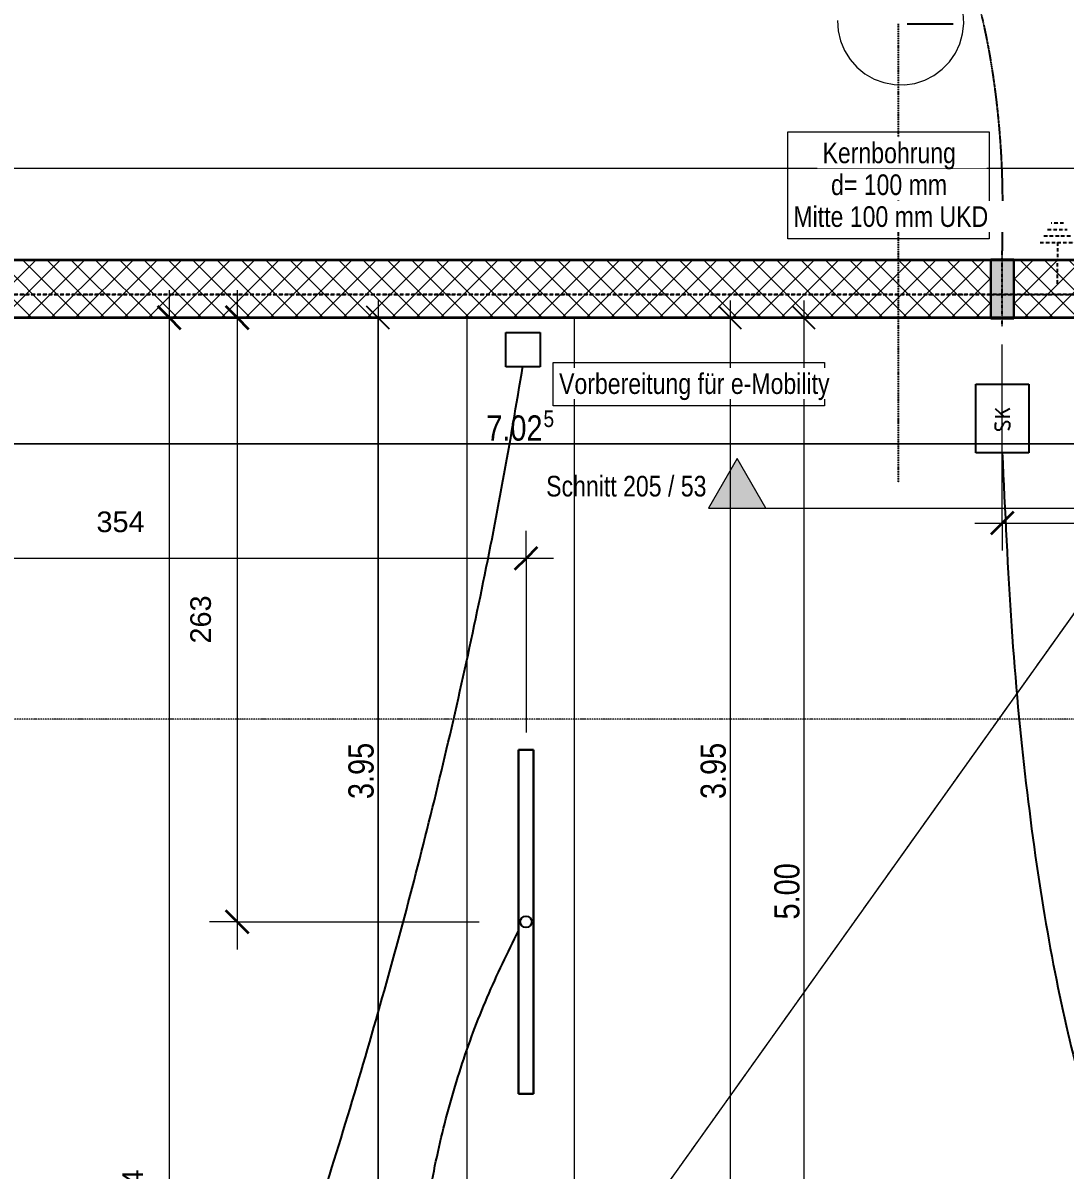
# Model space of a CAD drawing. Header units: millimetres. Extents: x -24363 to 26500, y -21894 to 23000.
# Drawn here: x 4905 to 9449, y 3434 to 8435 of the extents above; entities that cross this region are included whole.
import ezdxf

# ---------------------------------------------------------------- set-up
doc = ezdxf.new("R2010")
doc.units = ezdxf.units.MM
for name, pattern in [('3P_Strichpunkt_1mm', [4, 2, -1, 0, -1]), ('Achse', [25, 15, -5, 0, -5]), ('E_Leitung_Boden', [3, 2, -1]), ('IMPORT-Strich 3_1mm Kanten _3_', [4, 3, -1]), ('IMPORT-Strichpunkt 3_1_1mm Achsen _3_', [5, 3, -1, 0, -1]), ('IMPORT-Strichpunkt 6_2_2mm Schnitt _3_', [10, 6, -2, 0, -2]), ('IMPORT-Unsichtbare Linie _3_', [10000, 0, -10000, 0, 0]), ('Verdeckt 0_75', [1.5, 0.75, -0.75])]:
    doc.linetypes.add(name, pattern=pattern)
for name, color, linetype, lineweight in [('000-2 Kataster Parzellenpunkte', 7, 'Continuous', 5), ('010 Aussenwände Bauteilschraffuren Neu', 7, 'Continuous', 5), ('010 Aussenwände Neu', 7, 'Continuous', 5), ('027 Oberhalb Neu', 7, 'Continuous', 5), ('030 Bodenaufbauten Neu', 7, 'Continuous', 5), ('035 Decken Neu', 7, 'Continuous', 5), ('060 Möbel Einbau Neu', 7, 'Continuous', 5), ('110 Bemassungen Ausführung Neu', 7, 'Continuous', 5), ('200 Schnittlinien', 7, 'Continuous', 5), ('Allgemeine Beschriftungen', 7, 'Continuous', 5), ('Allgemeines Modell', 7, 'Continuous', 5), ('Bemaßungen', 7, 'Continuous', 9), ('Bemaßungen-50', 7, 'Continuous', 9), ('Elektrische Ausstattung', 7, 'Continuous', 5), ('Elektroinstallationen', 7, 'Continuous', 5), ('Geschossdecken', 7, 'Continuous', 5), ('HLS-Bauteile', 7, 'Continuous', 5), ('Kabel', 7, 'Continuous', 5), ('Leuchten', 7, 'Continuous', 5), ('Schnitte', 7, 'Continuous', 9), ('Wände', 7, 'Continuous', 5)]:
    doc.layers.add(name, color=color, linetype=linetype, lineweight=lineweight)
for name, color, linetype, lineweight, true_color in [('5773_100 Untergeschoss_dwg', 7, 'Continuous', 5, 0x767676), ('Detailelemente', 1, 'Continuous', 25, 0xff0000), ('Linien', 7, 'Verdeckt 0_75', 5, 0xc0c0c0)]:
    doc.layers.add(name, color=color, linetype=linetype, lineweight=lineweight, true_color=true_color)
doc.styles.add('Arial Narrow', font='ARIALN.TTF', dxfattribs={"height": 110.000002})
doc.styles.add('Arial Narrow_1', font='ARIALN.TTF', dxfattribs={"height": 72.600002})
doc.styles.add('Arial_5', font='arial.ttf', dxfattribs={"height": 90})
doc.styles.add('Arial_6', font='arial.ttf', dxfattribs={"width": 0.8, "height": 90})
doc.dimstyles.new('Diagonal_-_1_8_mm_Arial', dxfattribs={"dimscale": 304.8, "dimtxt": 91.823346, "dimasz": 0.328084, "dimexe": 0.393701, "dimexo": 0.246063, "dimgap": 0.287073, "dimtad": 1, "dimdec": 0, "dimlfac": 0.1, "dimzin": 0, "dimdsep": 46, "dimtxsty": 'Arial_5', "dimblk1": 'OBLIQUE', "dimblk2": 'OBLIQUE', "dimsah": 1, "dimcen": 0.09, "dimdle": 0.393701, "dimadec": 3, "dimazin": 2, "dimtfac": 1, "dimtdec": 4, "dimtix": 1, "dimtmove": 0, "dimatfit": 3, "dimfxl": 1, "dimtvp": 1, "dimtfill": 1, "dimtolj": 1, "dimtzin": 0, "dimarcsym": 2})

# ---------------------------------------------------------------- blocks, each defined once
blk = doc.blocks.new('DirectShape - Freifläche-001-17037210-UG')
at = {"layer": 'Allgemeines Modell', "color": 251, "true_color": 0x666666}
for q in [(12639.4, 19295.5), (28287.1, 19295.5)]:
    blk.add_line((24060.1, 19295.5), q, dxfattribs=at)
at = {"layer": 'Allgemeines Modell', "color": 253, "true_color": 0xa3a3a3}
for p, q in [((24060.1, 19295.5), (12639.4, 19295.5)), ((28287.1, 19295.5), (24060.1, 19295.5))]:
    blk.add_line(p, q, dxfattribs=at)
blk = doc.blocks.new('DirectShape - Modell_Elektroplaner_002-17024456-UG')
at = {"layer": 'Geschossdecken', "color": 251, "true_color": 0x666666}
blk.add_line((7096.8, -250), (2000, -7400), dxfattribs=at)
blk = doc.blocks.new('DirectShape - Dach-174-17024457-UG')
blk.add_blockref('DirectShape - Modell_Elektroplaner_002-17024456-UG', (0, 0))
blk = doc.blocks.new('DirectShape - Modell_Elektroplaner_002-17025032-UG')
at = {"layer": 'Geschossdecken', "color": 251, "true_color": 0x666666}
blk.add_line((3465.1, 3977.2), (5508, -4562.5), dxfattribs=at)
blk = doc.blocks.new('DirectShape - Dach-173-17025033-UG')
blk.add_blockref('DirectShape - Modell_Elektroplaner_002-17025032-UG', (0, 0))
blk = doc.blocks.new('DirectShape - Modell_Elektroplaner_002-17025010-UG')
at = {"layer": 'Wände', "color": 253, "true_color": 0xa3a3a3}
for p, q in [((22115, 0), (0, 0)), ((0, -250), (22115, -250))]:
    blk.add_line(p, q, dxfattribs=at)
blk = doc.blocks.new('DirectShape - Wand-013-17010258-UG')
blk.add_blockref('DirectShape - Modell_Elektroplaner_002-17025010-UG', (0, 0))
blk = doc.blocks.new('Modell_Elektroplaner_002_ifc-1-UG')
at = {"layer": 'Allgemeines Modell', "color": 251, "lineweight": 5, "true_color": 0x666666, "rotation": 359.999751747052}
blk.add_blockref('DirectShape - Freifläche-001-17037210-UG', (-17702.2, -11895.4), dxfattribs=at)
at = {"layer": 'Geschossdecken', "color": 251, "lineweight": 5, "true_color": 0x666666}
for name, p, rotation in [('DirectShape - Dach-174-17024457-UG', (3310, 7400), 359.999751747052), ('DirectShape - Dach-173-17025033-UG', (10585, 0), 131.0636386928433)]:
    blk.add_blockref(name, p, dxfattribs=dict(at, rotation=rotation))
at = {"layer": 'Wände', "color": 251, "lineweight": 5, "true_color": 0x666666, "rotation": 359.999751747052}
blk.add_blockref('DirectShape - Wand-013-17010258-UG', (-11530, 7400), dxfattribs=at)
blk = doc.blocks.new('tin_LED_Lichtleiste - Lichtleiste LED 150-17546090-UG')
at = {"layer": 'Leuchten', "color": 150, "lineweight": 25, "true_color": 0x007fff}
for p, q in [((750, 32.5), (-750, 32.5)), ((-750, 32.5), (-750, -32.5)), ((-750, 32.5), (750, 32.5)), ((-750, -32.5), (-750, 32.5)), ((750, -32.5), (750, 32.5)), ((750, 32.5), (750, -32.5)), ((-750, -32.5), (750, -32.5)), ((750, -32.5), (-750, -32.5))]:
    blk.add_line(p, q, dxfattribs=at)
blk.add_circle((0, 0), 25, dxfattribs=at)
blk = doc.blocks.new('tin_Abzweigdose_Flaeche_Decke - 115x115x115-V12-UG')
at = {"layer": 'Detailelemente'}
for p, q in [((-75, 75), (75, 75)), ((-75, -75), (-75, 75)), ((75, 75), (75, -75)), ((75, -75), (-75, -75))]:
    blk.add_line(p, q, dxfattribs=at)
blk = doc.blocks.new('tin_Erdung Wand - Erdung Wand-18182667-UG')
at = {"layer": 'Elektroinstallationen', "color": 1, "linetype": 'Achse', "lineweight": 25, "true_color": 0xff0000}
for p, q in [((26.5, 264.5), (-26.5, 264.5)), ((-58.8, 208.5), (58.8, 208.5)), ((-42.7, 236.5), (42.7, 236.5)), ((-75, 180.5), (75, 180.5)), ((0, 180.5), (0, 102.5)), ((0, 0), (0, 102.5))]:
    blk.add_line(p, q, dxfattribs=at)
blk = doc.blocks.new('tin_Bohrung_Wand - Wandbohrung-18269977-UG')
at = {"layer": 'HLS-Bauteile', "linetype": 'Verdeckt 0_75', "lineweight": 25, "true_color": 0x7f3f00}
blk.add_hatch(color=36, dxfattribs=at).paths.add_polyline_path([(25, 130), (-50, 130), (-50, -130), (50, -130), (50, 130), (35.4, 130)])
at = {"layer": 'Detailelemente', "color": 7, "linetype": '3P_Strichpunkt_1mm'}
blk.add_line((0, 162.5), (0, -162.5), dxfattribs=at)
at = {"layer": 'Detailelemente', "color": 7}
for p, q in [((-50, 130), (50, 130)), ((-50, -130), (-50, 130)), ((50, 130), (50, -130)), ((50, -130), (-50, -130))]:
    blk.add_line(p, q, dxfattribs=at)
at = {"layer": 'HLS-Bauteile', "lineweight": 25}
for p, q in [((-50, 130), (-50, -130)), ((50, -130), (50, 130))]:
    blk.add_line(p, q, dxfattribs=at)
at = {"layer": 'HLS-Bauteile', "lineweight": 25, "flags": 128}
for points in [[(-50, 130), (-48.3, 130), (-43.3, 130), (-35.4, 130), (-25, 130), (-12.9, 130), (0, 130), (12.9, 130), (25, 130), (35.4, 130), (43.3, 130), (48.3, 130), (50, 130)], [(50, -130), (48.3, -130), (43.3, -130), (35.4, -130), (25, -130), (12.9, -130), (0, -130), (-12.9, -130), (-25, -130), (-35.4, -130), (-43.3, -130), (-48.3, -130), (-50, -130)]]:
    blk.add_lwpolyline(points, dxfattribs=at)
blk = doc.blocks.new('tin_Schlaufdose_Flaeche_Decke - 250x180x120-V21-UG')
at = {"layer": 'Elektrische Ausstattung', "color": 190, "lineweight": 25, "true_color": 0x7700ff}
for p, q in [((-150, 115), (150, 115)), ((-150, -115), (-150, 115)), ((150, 115), (150, -115)), ((-42.1, 4.1), (-20.9, -6.5)), ((7.5, -33.3), (7.5, 31.4)), ((43.5, 31.4), (7.5, -8.1)), ((21.4, 7.1), (43.9, -33.3)), ((150, -115), (-150, -115))]:
    blk.add_line(p, q, dxfattribs=at)
for centre, radius, start, end in [((-35.5, 17), 14.5, 166.68, 242.9494), ((-35.5, 17), 14.4, 90.7712, 166.8059), ((-36, -17.5), 48.9, 67.8956, 89.5956), ((-26.8, 7.6), 40.9, 235.4315, 268.5193), ((-28.4, -18.9), 14.4, 272.5015, 346.8059), ((-28.5, -18.8), 14.5, 346.6801, 58.2226)]:
    blk.add_arc(centre, radius, start, end, dxfattribs=at)
blk = doc.blocks.new('tin_Fundamenterder_Horizontal_P1_P2 - Banderder verzinkt 50mm2-18180869-UG')
at = {"layer": 'Elektroinstallationen', "color": 1, "linetype": 'Achse', "lineweight": 25, "true_color": 0xff0000}
for p, q in [((0, 0), (1360, 0)), ((1460, 0), (22246.9, 0))]:
    blk.add_line(p, q, dxfattribs=at)
at = {"layer": 'Linien', "color": 1, "linetype": 'Achse', "lineweight": 25, "true_color": 0xff0000}
blk.add_line((1360.1, 0), (1460, 0), dxfattribs=at)
blk = doc.blocks.new('tin_Fundamenterder_Horizontal_P1_P2 - Banderder verzinkt 50mm2-18184421-UG')
at = {"layer": 'Elektroinstallationen', "color": 1, "linetype": 'Achse', "lineweight": 25, "true_color": 0xff0000}
for p, q in [((0, 0), (5715, 0)), ((5815, 0), (7280, 0))]:
    blk.add_line(p, q, dxfattribs=at)
at = {"layer": 'Linien', "color": 1, "linetype": 'Achse', "lineweight": 25, "true_color": 0xff0000}
blk.add_line((5715.1, 0), (5815, 0), dxfattribs=at)
blk = doc.blocks.new('5773_100 Untergeschoss_dwg-17512464-UG')
at = {"layer": '010 Aussenwände Bauteilschraffuren Neu', "true_color": 0x808080}
h = blk.add_hatch(dxfattribs=at)
h.set_pattern_fill('FP_1', color=8, style=0, pattern_type=2)
h.set_pattern_definition([(60.551, (0, 0), (-65.30952, 36.87365), []), (150.551, (0, 0), (36.87365, 65.30952), [])])
h.paths.add_polyline_path([(-13024.8, 3797.1), (6874.1, 9334.6), (6807.1, 9575.5), (-13091.8, 4038)])
h.paths.add_polyline_path([(7000, 9369.7), (8280.6, 9726.1), (8213.6, 9966.9), (6903.4, 9602.3), (6970.4, 9361.4)])
at = {"layer": '000-2 Kataster Parzellenpunkte', "color": 251, "true_color": 0x656565, "flags": 128}
blk.add_lwpolyline([(5883.3, 10403.7), (5898, 10360.8), (5919.6, 10320.8), (5947.5, 10285), (5980.9, 10254.2), (6019, 10229.4), (6060.6, 10211.1), (6104.6, 10200), (6149.9, 10196.2), (6195.1, 10200), (6239.1, 10211.1), (6280.7, 10229.4), (6318.8, 10254.2), (6352.2, 10285), (6380.1, 10320.8), (6401.7, 10360.8), (6416.4, 10403.7), (6423.9, 10448.5), (6423.9, 10494), (6416.4, 10538.8), (6401.7, 10581.7)], dxfattribs=at)
at = {"layer": '010 Aussenwände Neu', "lineweight": 35}
for p, q in [((6903.3, 9602.3), (6807.2, 9575.5)), ((6874.2, 9334.7), (6970.3, 9361.4)), ((1512.8, 7842.7), (6874.1, 9334.7))]:
    blk.add_line(p, q, dxfattribs=at)
at = {"layer": '010 Aussenwände Neu', "lineweight": 35, "flags": 128}
for points in [[(6970.4, 9361.4), (8280.6, 9726.1), (8213.6, 9966.9), (6903.4, 9602.3)], [(6807.1, 9575.5), (-13091.8, 4038), (-13380.8, 3957.5), (-14151.6, 3743)]]:
    blk.add_lwpolyline(points, dxfattribs=at)
at = {"layer": '027 Oberhalb Neu', "linetype": 'IMPORT-Strichpunkt 6_2_2mm Schnitt _3_'}
blk.add_line((8990.7, 8107.1), (-8179.4, 3329), dxfattribs=at)
at = {"layer": '030 Bodenaufbauten Neu', "color": 8, "linetype": 'IMPORT-Unsichtbare Linie _3_', "true_color": 0x808080}
blk.add_line((6874.2, 9334.7), (6970.3, 9361.4), dxfattribs=at)
at = {"layer": '030 Bodenaufbauten Neu', "color": 8, "linetype": 'IMPORT-Unsichtbare Linie _3_', "true_color": 0x808080, "flags": 128}
blk.add_lwpolyline([(10197.5, 2837.8), (5115.6, 1423.6), (8108.9, 9678.3), (8280.6, 9726.1)], close=True, dxfattribs=at)
for points in [[(6970.4, 9361.4), (8108.9, 9678.3), (5115.6, 1423.6), (3694.8, 1.9), (3429.7, 954.4), (2571.1, 4039.8)], [(4152, -774.2), (5115.6, 1423.6), (12866.4, -7214.7), (5115.6, 1423.6), (1693.8, 7192.4), (1512.8, 7842.7), (6874.1, 9334.7)]]:
    blk.add_lwpolyline(points, dxfattribs=at)
at = {"layer": '035 Decken Neu', "linetype": 'IMPORT-Strichpunkt 3_1_1mm Achsen _3_'}
blk.add_line((6903.3, 9602.3), (6807.2, 9575.5), dxfattribs=at)
at = {"layer": '035 Decken Neu', "linetype": 'IMPORT-Strich 3_1mm Kanten _3_', "flags": 128}
for points in [[(4316.2, -3163.7), (6044.1, -9372.7), (6151.3, -9758.1), (13786.2, -7633.4), (13035.5, -4935.9), (12409.3, -5110.2), (10197.5, 2837.8), (8213.6, 9966.9), (8106.4, 10352.3), (1097.7, 8401.9), (1204.9, 8016.5), (1746.2, 6071.4), (1746.5, 6070.4), (518.1, 5728.6), (1579.7, 4970.5)], [(13052.7, -7422.3), (5115.6, 1423.6), (8213.6, 9966.9)]]:
    blk.add_lwpolyline(points, dxfattribs=at)
at = {"layer": '035 Decken Neu', "linetype": 'IMPORT-Strichpunkt 3_1_1mm Achsen _3_', "flags": 128}
for points in [[(2424.8, 3633.1), (2486.4, 3411.5), (9495.1, 5361.9), (8213.6, 9966.9), (6903.4, 9602.3)], [(6807.1, 9575.5), (-13380.8, 3957.5), (-12201.2, -281.4), (-3997.6, 2001.5)]]:
    blk.add_lwpolyline(points, dxfattribs=at)
at = {"layer": '060 Möbel Einbau Neu'}
for p, q in [((6874.2, 9334.7), (6970.3, 9361.4)), ((5125.5, 8848), (6874.1, 9334.7))]:
    blk.add_line(p, q, dxfattribs=at)
at = {"layer": '060 Möbel Einbau Neu', "flags": 128}
blk.add_lwpolyline([(6970.4, 9361.4), (7919.3, 9625.5), (9259.8, 4808.6), (6466, 4031.1), (5125.5, 8848)], dxfattribs=at)
blk.add_lwpolyline([(1878.9, 7944.6), (4672.7, 8722), (6013.2, 3905.1), (3219.4, 3127.6)], close=True, dxfattribs=at)
at = {"layer": '110 Bemassungen Ausführung Neu', "color": 254, "true_color": 0xcccccc}
for p, q in [((5896.1, 9062.5), (6179.1, 9141.2)), ((5586.6, 8976.3), (5869.6, 9055.1)), ((4107.2, 8564.7), (4390.2, 8643.4))]:
    blk.add_line(p, q, dxfattribs=at)
at = {"layer": '110 Bemassungen Ausführung Neu', "color": 254, "lineweight": 25, "true_color": 0xcccccc}
for p, q in [((6150.3, 9081.3), (6027.2, 9150.9)), ((5840.8, 8995.2), (5717.7, 9064.7)), ((4361.5, 8583.5), (4238.4, 8653.1))]:
    blk.add_line(p, q, dxfattribs=at)
at = {"layer": '110 Bemassungen Ausführung Neu', "color": 254, "true_color": 0xcccccc, "flags": 128}
for points in [[(1660.2, 7312.8), (8428.1, 9196.2), (1660.2, 7312.8), (8428.1, 9196.2), (8668.9, 9263.2), (8741.2, 9283.3)], [(6068.6, 9188.3), (6088.7, 9116.1), (7429.2, 4299.1), (9453.3, -2974.5), (7429.2, 4299.1)], [(5759.1, 9102.2), (5779.2, 9030), (6838.2, 5224.6), (7119.7, 4213), (9143.8, -3060.6), (9438.8, -4120.3), (9143.8, -3060.6)], [(6088.7, 9116.1), (7429.2, 4299.1), (9453.3, -2974.5), (10793.8, -7791.4), (9453.3, -2974.5), (10793.8, -7791.4), (10860.8, -8032.3), (10968.1, -8417.7)], [(5779.2, 9030), (6838.2, 5224.6), (7119.7, 4213), (9143.8, -3060.6), (7119.7, 4213)], [(4279.8, 8690.5), (4299.9, 8618.3), (5358.9, 4812.9), (5487.6, 4350.5), (7830.7, -4069.6), (7959.4, -4532)], [(7830.7, -4069.6), (5487.6, 4350.5), (5358.9, 4812.9), (4299.9, 8618.3), (5358.9, 4812.9), (5487.6, 4350.5), (7830.7, -4069.6), (7959.4, -4532), (9005, -8289.2), (9025.1, -8361.5)]]:
    blk.add_lwpolyline(points, dxfattribs=at)
at = {"layer": '200 Schnittlinien', "lineweight": 25}
blk.add_line((6179.9, 10470.1), (6372.5, 10523.7), dxfattribs=at)
at = {"layer": '200 Schnittlinien', "linetype": 'IMPORT-Strichpunkt 6_2_2mm Schnitt _3_', "lineweight": 25}
blk.add_line((6141.3, 10459.4), (6677.5, 8532.6), dxfattribs=at)
at = {"layer": '110 Bemassungen Ausführung Neu', "color": 254, "true_color": 0xcccccc, "attachment_point": 1, "line_spacing_factor": 0.974696}
for s, insert, char_height, width, rotation, style in [('5', (5103.4, 8422), 72.6, 55.278, 15.551, 'Arial Narrow_1'), ('7.02', (4869.1, 8334.1), 110, 293.138, 15.551, 'Arial Narrow'), ('3.95', (6217.5, 6973.2), 110, 293.138, 105.551, 'Arial Narrow'), ('3.95', (4738.2, 6561.6), 110, 293.138, 105.551, 'Arial Narrow'), ('5.00', (6667.8, 6553.6), 110, 293.138, 105.551, 'Arial Narrow')]:
    blk.add_mtext(s, dxfattribs=dict(at, insert=insert, char_height=char_height, width=width, rotation=rotation, style=style))
blk = doc.blocks.new('DIMBLOCK56-UG')
at = {"layer": 'Bemaßungen-50'}
for p, q in [((5542.5, 7270), (5542.5, -610.7)), ((5542.5, 7150), (5538.2, 7150)), ((5542.5, 7150), (5662.5, 7150)), ((5542.5, -490.7), (5422.5, -490.7)), ((5542.5, -490.7), (6273.5, -490.7))]:
    blk.add_line(p, q, dxfattribs=at)
at = {"layer": 'Bemaßungen-50', "lineweight": 35}
for p, q in [((5542.5, 7150), (5492.5, 7200)), ((5542.5, 7150), (5592.5, 7100)), ((5542.5, -490.7), (5492.5, -440.7)), ((5542.5, -490.7), (5592.5, -540.7))]:
    blk.add_line(p, q, dxfattribs=at)
at = {"layer": 'Bemaßungen-50', "color": 0, "insert": (5338.2, 3225.8), "char_height": 90, "width": 249.194, "attachment_point": 1, "rotation": 90, "line_spacing_factor": 0.941778, "style": 'Arial_5', "bg_fill": 3, "box_fill_scale": 1.25, "bg_fill_color": 256, "bg_fill_true_color": 13158600, "bg_fill_transparency": 0}
blk.add_mtext('764', dxfattribs=at)
blk = doc.blocks.new('_Oblique')
at = {"color": 0, "linetype": 'ByBlock', "lineweight": -2}
blk.add_line((-0.5, -0.5), (0.5, 0.5), dxfattribs=at)
blk = doc.blocks.new('DIMBLOCK57-UG')
at = {"layer": 'Bemaßungen-50'}
for p, q in [((5838.8, 7270), (5838.8, 4395.8)), ((5838.8, 7150), (5834.5, 7150)), ((5838.8, 7150), (5958.8, 7150)), ((5838.8, 4515.8), (5718.8, 4515.8)), ((5838.8, 4515.8), (6893.5, 4515.7))]:
    blk.add_line(p, q, dxfattribs=at)
at = {"layer": 'Bemaßungen-50', "lineweight": 35}
for p, q in [((5838.8, 7150), (5788.8, 7200)), ((5838.8, 7150), (5888.8, 7100)), ((5838.8, 4515.8), (5788.8, 4565.8)), ((5838.8, 4515.8), (5888.8, 4465.8))]:
    blk.add_line(p, q, dxfattribs=at)
at = {"layer": 'Bemaßungen-50', "color": 0, "insert": (5634.5, 5729), "char_height": 90, "width": 249.194, "attachment_point": 1, "rotation": 90, "line_spacing_factor": 0.941778, "style": 'Arial_5', "bg_fill": 3, "box_fill_scale": 1.25, "bg_fill_color": 256, "bg_fill_true_color": 13158600, "bg_fill_transparency": 0}
blk.add_mtext('263', dxfattribs=at)
blk = doc.blocks.new('DIMBLOCK58-UG')
at = {"layer": 'Bemaßungen-50'}
for p, q in [((3560, 6100.3), (3560, 6220.3)), ((7098.5, 6100.3), (7098.5, 6220.3)), ((7218.5, 6100.3), (3440, 6100.3)), ((3560, 6100.3), (3560, 3277.6)), ((7098.5, 6100.3), (7098.5, 5340.7))]:
    blk.add_line(p, q, dxfattribs=at)
at = {"layer": 'Bemaßungen-50', "lineweight": 35}
for p, q in [((3560, 6100.3), (3610, 6150.3)), ((7098.5, 6100.3), (7148.5, 6150.3)), ((3560, 6100.3), (3510, 6050.3)), ((7098.5, 6100.3), (7048.5, 6050.3))]:
    blk.add_line(p, q, dxfattribs=at)
at = {"layer": 'Bemaßungen-50', "color": 0, "insert": (5225.5, 6304.7), "char_height": 90, "width": 249.194, "attachment_point": 1, "line_spacing_factor": 0.941778, "style": 'Arial_5', "bg_fill": 3, "box_fill_scale": 1.25, "bg_fill_color": 256, "bg_fill_true_color": 13158600, "bg_fill_transparency": 0}
blk.add_mtext('354', dxfattribs=at)
blk = doc.blocks.new('Schnitt - eine Zeile-17117296-UG')
at = {"layer": 'Schnitte'}
blk.add_hatch(color=256, dxfattribs=at).paths.add_polyline_path([(0, 0), (-5, 0), (-2.5, 4.33)])
for p, q in [((-2.5, 4.33), (-5, 0)), ((0, 0), (-2.5, 4.33)), ((-5, 0), (0, 0))]:
    blk.add_line(p, q, dxfattribs=at)
blk = doc.blocks.new('DIMBLOCK66-UG')
at = {"layer": 'Bemaßungen-50'}
for p, q in [((9175, 6254.2), (9175, 7032.5)), ((10585, 6254.2), (10585, 6374.2)), ((9055, 6254.2), (10705, 6254.2)), ((9175, 6254.2), (9175, 6134.2)), ((10585, 6254.2), (10585, 6249.9))]:
    blk.add_line(p, q, dxfattribs=at)
at = {"layer": 'Bemaßungen-50', "lineweight": 35}
for p, q in [((9175, 6254.2), (9225, 6304.2)), ((10585, 6254.2), (10635, 6304.2)), ((9175, 6254.2), (9125, 6204.2)), ((10585, 6254.2), (10535, 6204.2))]:
    blk.add_line(p, q, dxfattribs=at)
at = {"layer": 'Bemaßungen-50', "color": 0, "insert": (9776.2, 6458.5), "char_height": 90, "width": 249.194, "attachment_point": 1, "line_spacing_factor": 0.941778, "style": 'Arial_5', "bg_fill": 3, "box_fill_scale": 1.25, "bg_fill_color": 256, "bg_fill_true_color": 13158600, "bg_fill_transparency": 0}
blk.add_mtext('141', dxfattribs=at)

msp = doc.modelspace()

# ---------------------------------------------------------------- linework, layer by layer
at = {"layer": 'Allgemeine Beschriftungen', "color": 190, "lineweight": 18, "true_color": 0x7700ff, "flags": 128}
msp.add_lwpolyline([(8239.2, 7960.5), (9117.2, 7960.5), (9117.2, 7493.5), (8239.2, 7493.5)], close=True, dxfattribs=at)
at = {"layer": 'Allgemeine Beschriftungen', "color": 1, "lineweight": 18, "true_color": 0xff0000, "flags": 128}
msp.add_lwpolyline([(7217.4, 6954.6), (8399.8, 6954.6), (8399.8, 6765.6), (7217.4, 6765.6)], close=True, dxfattribs=at)
at = {"layer": 'Kabel', "color": 190, "linetype": 'E_Leitung_Boden', "lineweight": 25, "true_color": 0x7700ff}
msp.add_open_spline([(9175, 7429.4), (9256.7, 9951.3), (6943.3, 10153.7)], degree=2, dxfattribs=at)
at = {"layer": 'Kabel', "color": 1, "lineweight": 25, "true_color": 0xff0000}
msp.add_rational_spline([(4020.3, -1835.4), (6380.4, 2598.8), (7085, 6940)], [1, 0.988301024581, 1], degree=2, dxfattribs=at)
at = {"layer": 'Kabel', "color": 190, "lineweight": 25, "true_color": 0x7700ff}
msp.add_open_spline([(9175, 6563.4), (9327.7, 2250.2), (10865.1, 2250.2)], degree=2, dxfattribs=at)
at = {"layer": 'Kabel', "color": 150, "lineweight": 25, "true_color": 0x007fff}
msp.add_rational_spline([(8323.2, -680.3), (5516.6, 1510.1), (7066, 4477)], [1, 0.784451704809, 1], degree=2, dxfattribs=at)
at = {"layer": 'Schnitte'}
msp.add_line((8144, 6318.7), (11436.2, 6318.7), dxfattribs=at)

# ---------------------------------------------------------------- block references
at = {"lineweight": 5}
msp.add_blockref('Modell_Elektroplaner_002_ifc-1-UG', (0, 0), dxfattribs=at)
at = {"layer": '5773_100 Untergeschoss_dwg', "color": 254, "true_color": 0xcccccc, "rotation": 344.449}
msp.add_blockref('5773_100 Untergeschoss_dwg-17512464-UG', (0, 0), dxfattribs=at)
at = {"layer": 'Detailelemente', "color": 7, "linetype": '3P_Strichpunkt_1mm', "rotation": 180}
msp.add_blockref('tin_Bohrung_Wand - Wandbohrung-18269977-UG', (9175, 7275), dxfattribs=at)
at = {"layer": 'Detailelemente'}
msp.add_blockref('tin_Abzweigdose_Flaeche_Decke - 115x115x115-V12-UG', (7085, 7010), dxfattribs=at)
at = {"layer": 'Elektrische Ausstattung', "color": 190, "lineweight": 25, "true_color": 0x7700ff, "rotation": 89.99999999999991}
msp.add_blockref('tin_Schlaufdose_Flaeche_Decke - 250x180x120-V21-UG', (9175, 6710), dxfattribs=at)
at = {"layer": 'Elektroinstallationen', "color": 1, "linetype": 'Achse', "lineweight": 25, "true_color": 0xff0000}
msp.add_blockref('tin_Erdung Wand - Erdung Wand-18182667-UG', (9415.2, 7297.5), dxfattribs=at)
at = {"layer": 'Leuchten', "color": 150, "lineweight": 25, "true_color": 0x007fff, "rotation": 89.9999999999999}
msp.add_blockref('tin_LED_Lichtleiste - Lichtleiste LED 150-17546090-UG', (7098.5, 4515.7), dxfattribs=at)
at = {"layer": 'Linien', "color": 1, "linetype": 'Achse', "lineweight": 25, "true_color": 0xff0000, "rotation": 180}
msp.add_blockref('tin_Fundamenterder_Horizontal_P1_P2 - Banderder verzinkt 50mm2-18180869-UG', (10585, 7250), dxfattribs=at)
at = {"layer": 'Linien', "color": 1, "linetype": 'Achse', "lineweight": 25, "true_color": 0xff0000}
msp.add_blockref('tin_Fundamenterder_Horizontal_P1_P2 - Banderder verzinkt 50mm2-18184421-UG', (3410, 7250), dxfattribs=at)
at = {"layer": 'Schnitte', "xscale": 49.99999999999997, "yscale": 49.99999999999997, "zscale": 49.99999999999997}
msp.add_blockref('Schnitt - eine Zeile-17117296-UG', (8144, 6318.7), dxfattribs=at)

# ---------------------------------------------------------------- texts
at = {"layer": 'Schnitte', "insert": (7186.2, 6460.2), "char_height": 90, "width": 827.341, "attachment_point": 1, "style": 'Arial_6'}
msp.add_mtext('Schnitt 205 / 53', dxfattribs=at)

# ---------------------------------------------------------------- next in the draw order: texts
at = {"layer": 'Allgemeine Beschriftungen', "color": 190, "lineweight": 18, "true_color": 0x7700ff, "insert": (8391.2, 7913.1), "char_height": 90, "width": 692.658, "attachment_point": 1, "style": 'Arial_6', "bg_fill": 3, "box_fill_scale": 1.25, "bg_fill_color": 256, "bg_fill_true_color": 13158600, "bg_fill_transparency": 0}
msp.add_mtext('Kernbohrung', dxfattribs=at)
at = {"layer": 'Allgemeine Beschriftungen', "color": 1, "lineweight": 18, "true_color": 0xff0000, "insert": (7242.4, 6907.1), "char_height": 90, "width": 1369.282, "attachment_point": 1, "style": 'Arial_6', "bg_fill": 3, "box_fill_scale": 1.25, "bg_fill_color": 256, "bg_fill_true_color": 13158600, "bg_fill_transparency": 0}
msp.add_mtext('Vorbereitung für e-Mobility', dxfattribs=at)

# ---------------------------------------------------------------- next in the draw order: dimensions: what is measured, and where the dimension line sits
at = {"layer": 'Bemaßungen'}
dim = msp.add_linear_dim(base=(5542.5, -490.7), p1=(5613.2, 7150), p2=(6348.5, -490.7), angle=89.9998, dimstyle='Diagonal_-_1_8_mm_Arial', override={"dimpost": '<>', "dimfxl": 7675.933324}, dxfattribs=at)
dim.commit()
dim.dimension.update_dxf_attribs({"geometry": 'DIMBLOCK56-UG', "text_midpoint": (5409, 3329.7)})
dim = msp.add_linear_dim(base=(10585, 6254.2), p1=(9175, 7107.5), p2=(10585, 6324.9), dimstyle='Diagonal_-_1_8_mm_Arial', override={"dimpost": '<>', "dimfxl": 1612.601058}, dxfattribs=at)
dim.commit()
dim.dimension.update_dxf_attribs({"geometry": 'DIMBLOCK66-UG', "text_midpoint": (9880, 6386.9)})

# ---------------------------------------------------------------- next in the draw order: texts
at = {"layer": 'Allgemeine Beschriftungen', "color": 190, "lineweight": 18, "true_color": 0x7700ff, "insert": (8428.3, 7774.2), "char_height": 90, "width": 602.869, "attachment_point": 1, "style": 'Arial_6', "bg_fill": 3, "box_fill_scale": 1.25, "bg_fill_color": 256, "bg_fill_true_color": 13158600, "bg_fill_transparency": 0}
msp.add_mtext('d= 100 mm', dxfattribs=at)

# ---------------------------------------------------------------- next in the draw order: dimensions: what is measured, and where the dimension line sits
at = {"layer": 'Bemaßungen'}
dim = msp.add_linear_dim(base=(5838.8, 4515.8), p1=(5909.5, 7150), p2=(6968.5, 4515.7), angle=89.9998, dimstyle='Diagonal_-_1_8_mm_Arial', override={"dimpost": '<>', "dimfxl": 2839.13158}, dxfattribs=at)
dim.commit()
dim.dimension.update_dxf_attribs({"geometry": 'DIMBLOCK57-UG', "text_midpoint": (5705.3, 5832.9)})

# ---------------------------------------------------------------- next in the draw order: texts
at = {"layer": 'Allgemeine Beschriftungen', "color": 190, "lineweight": 18, "true_color": 0x7700ff, "insert": (8264.2, 7635.3), "char_height": 90, "width": 1000.506, "attachment_point": 1, "style": 'Arial_6', "bg_fill": 3, "box_fill_scale": 1.25, "bg_fill_color": 256, "bg_fill_true_color": 13158600, "bg_fill_transparency": 0}
msp.add_mtext('Mitte 100 mm UKD', dxfattribs=at)

# ---------------------------------------------------------------- next in the draw order: dimensions: what is measured, and where the dimension line sits
at = {"layer": 'Bemaßungen'}
dim = msp.add_linear_dim(base=(3560, 6100.3), p1=(7098.5, 5265.7), p2=(3560, 3202.6), dimstyle='Diagonal_-_1_8_mm_Arial', override={"dimpost": '<>', "dimfxl": 4096.07257}, dxfattribs=at)
dim.commit()
dim.dimension.update_dxf_attribs({"geometry": 'DIMBLOCK58-UG', "text_midpoint": (5329.3, 6233.8)})

doc.saveas('drawing.dxf')
